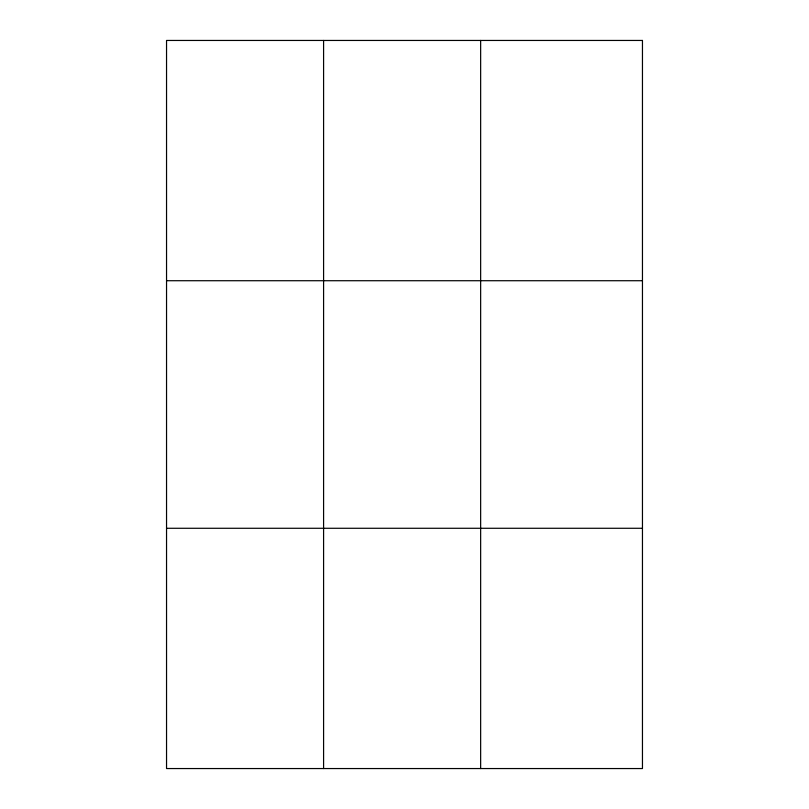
<?xml version="1.0" encoding="UTF-8"?>
<svg xmlns="http://www.w3.org/2000/svg" width="809" height="809" viewBox="0 0 809 809"><rect width="100%" height="100%" fill="white"/><g stroke="black" fill="none" stroke-linecap="round" stroke-linejoin="round"><path stroke-width="1.21" d="M323.59 40.45L323.59 768.55M166.543 280.723L642.457 280.723M166.543 528.277L642.457 528.277M480.647 40.45L480.647 768.55M642.457 40.45L642.457 768.55L166.543 768.55L166.543 40.45L642.457 40.45"/></g></svg>
